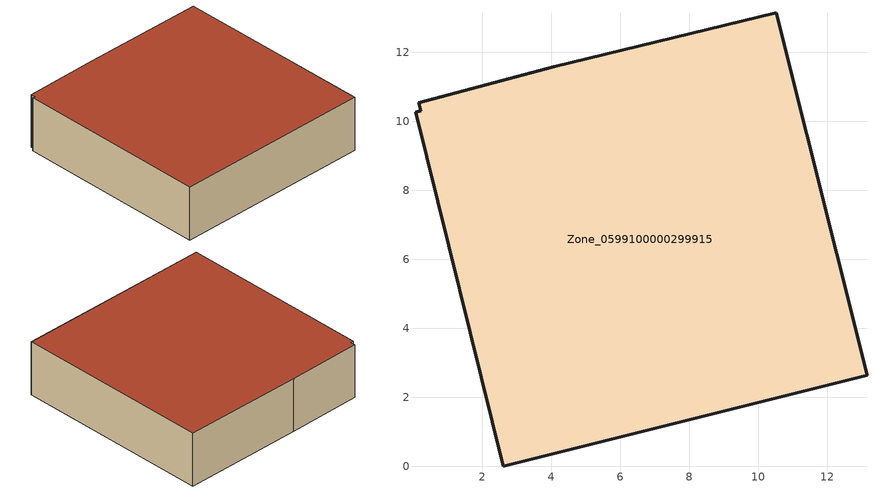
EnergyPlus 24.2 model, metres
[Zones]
Zone_0599100000299915
 floor ground (C_G): 2.61,0 0.06,10.26 0.21,10.3 0.15,10.54 4.07,11.57 10.51,13.15 13.15,2.63 z0
 wall outside (C_F): 13.15,2.63 10.51,13.15 4.07,11.57 0.15,10.54 0.21,10.3 0.06,10.26 2.61,0 13.15,2.63 z0:2.98
 roof outside (C_R): 0.06,10.26 2.61,0 13.15,2.63 10.51,13.15 4.07,11.57 0.15,10.54 0.21,10.3 z2.98
[BUILDING]
Pand.0599100000299915: North Axis=0; Terrain=City; Loads Convergence Tolerance Value=0.04; Temperature Convergence Tolerance Value=0.4; Solar Distribution=FullExterior; Maximum Number of Warmup Days=25; Minimum Number of Warmup Days=1
[Site:Location]
Rotterdam.The.Hague.AP_ZH_NLD Design_Conditions: Latitude=51.96; Longitude=4.45; Time Zone=1; Elevation=-4.5
[SITE:GROUNDTEMPERATURE:BUILDINGSURFACE]
18, 18, 18, 18, 18, 18, 18, 18, 18, 18, 18, 18
[MATERIAL] Thermal Absorptance=0.9; Solar Absorptance=0.7; Visible Absorptance=0.7
Name | Roughness | Thickness | Conductivity | Density | Specific Heat
G.TC.1975-1991 | MediumSmooth | 0.15 | 0.288461 | 540 | 1210
F.TC.1975-1991 | Rough | 0.3 | 0.230769 | 1920 | 840
R.TC.1975-1991 | MediumRough | 0.2 | 0.153846 | 1500 | 1000
[CONSTRUCTION]
C_G: G.TC.1975-1991
C_F: F.TC.1975-1991
C_R: R.TC.1975-1991
[ZONE]
Zone_0599100000299915: Type=1; Multiplier=1; Ceiling Height=Autocalculate; Volume=Autocalculate; Floor Area=autocalculate; Part of Total Floor Area=Yes
[ZONEINFILTRATION:DESIGNFLOWRATE]
Infil_Zone_0599100000299915: Zone or ZoneList or Space or SpaceList=Zone_0599100000299915; Schedule=AlwaysOn; Design Flow Rate Calculation Method=Flow/Area; Flow Rate per Floor Area=0.003; Constant Term Coefficient=1; Temperature Term Coefficient=0; Velocity Term Coefficient=0; Velocity Squared Term Coefficient=0
[HVACTEMPLATE:ZONE:IDEALLOADSAIRSYSTEM]
Zone_0599100000299915: Maximum Heating Supply Air Temperature=50; Minimum Cooling Supply Air Temperature=13; Maximum Heating Supply Air Humidity Ratio=0.0156; Minimum Cooling Supply Air Humidity Ratio=0.0077; Heating Limit=NoLimit; Cooling Limit=NoLimit; Dehumidification Control Type=ConstantSensibleHeatRatio; Cooling Sensible Heat Ratio=0.7; Dehumidification Setpoint=60; Humidification Control Type=None; Humidification Setpoint=30; Outdoor Air Method=None; Outdoor Air Flow Rate per Person=0.00944; Outdoor Air Flow Rate per Zone Floor Area=0; Outdoor Air Flow Rate per Zone=0; Demand Controlled Ventilation Type=None; Outdoor Air Economizer Type=NoEconomizer; Heat Recovery Type=None; Sensible Heat Recovery Effectiveness=0.7; Latent Heat Recovery Effectiveness=0.65
[ZONECONTROL:THERMOSTAT]
ThermostatControl_Zone_0599100000299915: Zone or ZoneList=Zone_0599100000299915; Control Type Schedule=DualSetpointControlType; Control 1=Thermostat_Zone_0599100000299915; Temperature Difference Between Cutout And Setpoint=0
[THERMOSTATSETPOINT:DUALSETPOINT]
Thermostat_Zone_0599100000299915: Heating Setpoint Temperature Schedule=HeatingSetpoint_Zone_0599100000299915; Cooling Setpoint Temperature Schedule=CoolingSetpoint_Zone_0599100000299915
[SCHEDULE:COMPACT]
HeatingSetpoint_Zone_0599100000299915: Through: 12/31, For: AllDays, Until: 24:00, 21
CoolingSetpoint_Zone_0599100000299915: Through: 12/31, For: AllDays, Until: 24:00, 24
DualSetpointControlType: Through: 12/31, For: AllDays, Until: 24:00, 4
AlwaysOn: Through: 12/31, For: AllDays, Until: 24:00, 1
